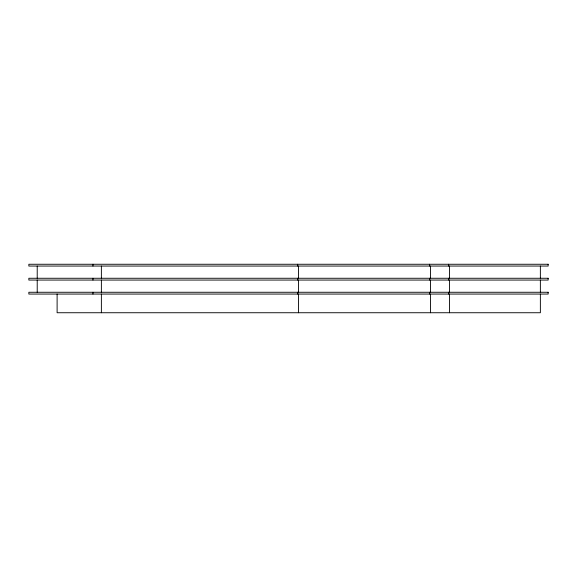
<?xml version="1.0" encoding="UTF-8"?>
<svg xmlns="http://www.w3.org/2000/svg" width="577" height="577" viewBox="0 0 577 577"><rect width="100%" height="100%" fill="white"/><g stroke="black" fill="none" stroke-linecap="round" stroke-linejoin="round"><path stroke-width="0.87" d="M540.368 266.055L540.368 278.265M540.368 280.061L540.368 292.265M540.368 294.061L540.368 312.741L57.109 312.741L57.109 294.061M449.512 266.055L449.512 278.265M449.512 280.061L449.512 292.265M449.512 294.061L449.512 312.741M448.625 264.259L448.625 266.055M448.625 278.265L448.625 280.061M448.625 292.265L448.625 294.061M430.471 266.055L430.471 278.265M430.471 280.061L430.471 292.265M430.471 294.061L430.471 312.741M429.577 264.259L429.577 266.055M429.577 278.265L429.577 280.061M429.577 292.265L429.577 294.061M298.533 266.055L298.533 278.265M298.533 280.061L298.533 292.265M298.533 294.061L298.533 312.741M297.638 264.259L297.638 266.055M297.638 278.265L297.638 280.061M297.638 292.265L297.638 294.061M101.379 266.055L101.379 278.265M101.379 280.061L101.379 292.265M101.379 294.061L101.379 312.741M92.955 264.259L92.955 266.055M92.955 278.265L92.955 280.061M92.955 292.265L92.955 294.061M37.216 266.055L37.216 278.265M37.216 280.061L37.216 292.265M548.15 264.259L28.85 264.259L28.85 266.055L548.15 266.055L548.15 264.259M548.15 278.265L28.85 278.265L28.85 280.061L548.15 280.061L548.15 278.265M548.15 292.265L28.85 292.265L28.85 294.061L548.15 294.061L548.15 292.265"/></g></svg>
